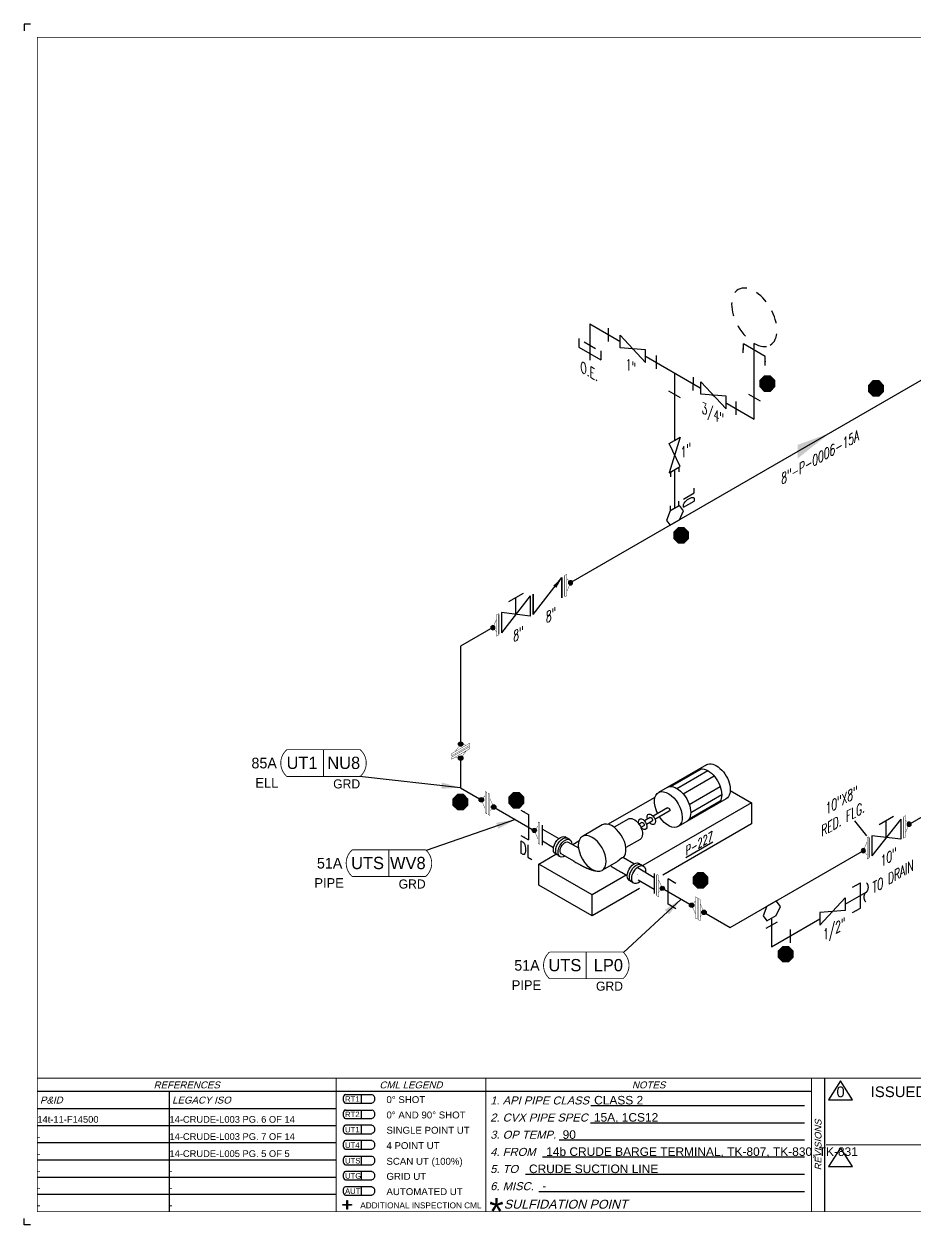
# Model space of a CAD drawing. Header units: inches. Extents: x 0.1 to 17.4, y 0.1 to 11.4.
# Drawn here: x 0.12 to 8.48, y 0.12 to 11.37 of the extents above; entities that cross this region are included whole.
import ezdxf
from ezdxf.enums import TextEntityAlignment as Align

# ---------------------------------------------------------------- set-up
doc = ezdxf.new("R2010")
doc.units = ezdxf.units.IN
doc.header["$MEASUREMENT"] = 0
doc.linetypes.add('HIDDEN2', pattern=[0.1875, 0.125, -0.0625])
for name, color, linetype in [('3', 1, 'Continuous'), ('BORDER', 3, 'Continuous'), ('BORDERTEXT', 7, 'Continuous'), ('COMP', 1, 'Continuous'), ('Continuation', 7, 'Continuous'), ('DL', 20, 'Continuous'), ('EQUIP', 131, 'Continuous'), ('EQUIP-ANNO', 150, 'Continuous'), ('FITTINGS', 4, 'Continuous'), ('FLOW', 1, 'Continuous'), ('PART_PCML', 7, 'Continuous'), ('PART_SelectedCML_UT', 132, 'Continuous'), ('PIPE-ANNO', 150, 'HIDDEN2'), ('TEXT', 7, 'Continuous'), ('UNAS.PIPE', 251, 'Continuous'), ('Welds', 7, 'Continuous')]:
    doc.layers.add(name, color=color, linetype=linetype)
doc.layers.add('PIPE', color=7, linetype='Continuous', lineweight=30)
doc.styles.add('CMLPAS', font='')
doc.styles.add('FEASStandard', font='arial.ttf')
doc.styles.add('ISO30', font='simplex.shx', dxfattribs={"width": 0.85, "oblique": 30, "height": 0.075})
doc.styles.add('ISO330', font='romand.shx', dxfattribs={"width": 0.85, "height": 0.05})
doc.styles.add('PART_Standard', font='romans', dxfattribs={"width": 0.8, "height": 0.09})
doc.styles.add('Richmond', font='arial.ttf')
doc.styles.add('SIMPLEX', font='ROMANS')
doc.styles.get("Standard").update_dxf_attribs({"font": 'arial.ttf'})
doc.styles.get('CMLPAS').set_extended_font_data('Cordia New')
doc.dimstyles.new('Richmond', dxfattribs={"dimtxt": 0.18, "dimasz": 0.18, "dimexe": 0.18, "dimexo": 0.0625, "dimgap": 0.09, "dimtad": 0, "dimtih": 1, "dimtoh": 1, "dimdec": 4, "dimzin": 0, "dimdsep": 46, "dimtxsty": 'Richmond', "dimcen": 0.09, "dimadec": 0, "dimazin": 0, "dimtfac": 1, "dimtdec": 4, "dimtofl": 0, "dimtmove": 0, "dimatfit": 3, "dimfxl": 1, "dimtolj": 1, "dimtzin": 0, "dimarcsym": 0})
doc.dimstyles.get("Standard").update_dxf_attribs({"dimtxt": 0.18, "dimasz": 0.18, "dimexe": 0.18, "dimexo": 0.0625, "dimgap": 0.09, "dimtad": 0, "dimtih": 1, "dimtoh": 1, "dimdec": 4, "dimzin": 0, "dimdsep": 46, "dimtxsty": 'Standard', "dimcen": 0.09, "dimadec": 0, "dimazin": 0, "dimtfac": 1, "dimtdec": 4, "dimtofl": 0, "dimtmove": 0, "dimatfit": 3, "dimfxl": 1, "dimtolj": 1, "dimtzin": 0, "dimarcsym": 0})

# ---------------------------------------------------------------- blocks, each defined once
blk = doc.blocks.new('Border')
h = blk.add_hatch(color=256)
h.dxf.hatch_style = 1
h.paths.add_polyline_path([(3.147, 0.317), (3.11, 0.317), (3.11, 0.31), (3.147, 0.31), (3.147, 0.273), (3.154, 0.273), (3.154, 0.31), (3.191, 0.31), (3.191, 0.317), (3.154, 0.317), (3.154, 0.354), (3.147, 0.354)])
blk.add_line((5.432, 1.244), (7.435, 1.244))
for points in [[(5.43, 1.083), (7.435, 1.083)], [(5.136, 0.922), (7.435, 0.922)], [(4.982, 0.762), (7.435, 0.762)], [(4.822, 0.601), (7.435, 0.601)], [(3.147, 0.317), (3.147, 0.354), (3.154, 0.354), (3.154, 0.317)], [(4.947, 0.44), (7.435, 0.44)], [(3.147, 0.31), (3.11, 0.31), (3.11, 0.317), (3.147, 0.317)], [(3.154, 0.31), (3.154, 0.273), (3.147, 0.273), (3.147, 0.31)], [(3.154, 0.317), (3.191, 0.317), (3.191, 0.31), (3.154, 0.31)]]:
    blk.add_lwpolyline(points)
at = {"layer": 'BORDER'}
for p, q in [((7.625, 0.25), (7.625, 1.5)), ((7.5, 1.375), (0.25, 1.375)), ((1.487, 0.25), (1.487, 1.375)), ((1.487, 1.214), (0.25, 1.214)), ((3.048, 1.214), (1.487, 1.214)), ((1.487, 1.054), (0.25, 1.054)), ((3.048, 1.054), (1.487, 1.054)), ((1.487, 0.893), (0.25, 0.893)), ((3.048, 0.893), (1.487, 0.893)), ((1.487, 0.732), (0.25, 0.732)), ((3.048, 0.732), (1.487, 0.732)), ((1.487, 0.571), (0.25, 0.571)), ((3.048, 0.571), (1.487, 0.571)), ((1.487, 0.411), (0.25, 0.411)), ((3.048, 0.411), (1.487, 0.411))]:
    blk.add_line(p, q, dxfattribs=at)
at = {"layer": 'BORDER', "const_width": 0.005}
blk.add_lwpolyline([(0.25, 0.25), (17.25, 0.25), (17.25, 11.25), (0.25, 11.25)], close=True, dxfattribs=at)
at = {"layer": 'BORDER', "const_width": 0.00833}
for points in [[(17.25, 1.5), (0.25, 1.5)], [(3.048, 0.25), (3.048, 1.5)], [(4.45, 0.25), (4.45, 1.5)], [(7.5, 0.25), (7.5, 1.5)], [(7.634, 0.875), (10.375, 0.875)]]:
    blk.add_lwpolyline(points, dxfattribs=at)
at = {"layer": 'BORDERTEXT', "color": 7, "linetype": 'Continuous'}
for p, q in [((3.137, 1.346), (3.383, 1.346)), ((3.137, 1.267), (3.383, 1.267)), ((3.137, 1.202), (3.383, 1.202)), ((3.137, 1.123), (3.383, 1.123))]:
    blk.add_line(p, q, dxfattribs=at)
at = {"layer": 'BORDERTEXT'}
for p, q in [((3.283, 1.346), (3.283, 1.267)), ((3.283, 1.202), (3.283, 1.123)), ((3.283, 1.059), (3.283, 0.98)), ((3.283, 1.059), (3.283, 0.98)), ((3.283, 0.915), (3.283, 0.836)), ((3.283, 0.915), (3.283, 0.836)), ((3.283, 0.768), (3.283, 0.689)), ((3.283, 0.768), (3.283, 0.689)), ((3.283, 0.626), (3.283, 0.548)), ((3.283, 0.626), (3.283, 0.548)), ((3.283, 0.483), (3.283, 0.405)), ((3.283, 0.483), (3.283, 0.405))]:
    blk.add_line(p, q, dxfattribs=at)
at = {"layer": 'BORDERTEXT', "color": 7}
for p, q in [((3.383, 1.059), (3.137, 1.059)), ((3.137, 0.98), (3.383, 0.98)), ((3.383, 0.915), (3.137, 0.915)), ((3.137, 0.836), (3.383, 0.836)), ((3.383, 0.768), (3.137, 0.768)), ((3.137, 0.689), (3.383, 0.689)), ((3.383, 0.626), (3.137, 0.626)), ((3.137, 0.548), (3.383, 0.548)), ((3.383, 0.483), (3.137, 0.483)), ((3.137, 0.405), (3.383, 0.405))]:
    blk.add_line(p, q, dxfattribs=at)
at = {"layer": 'BORDERTEXT'}
for centre in [(3.137, 1.307), (3.137, 1.163), (3.137, 1.02), (3.137, 0.876), (3.137, 0.729), (3.137, 0.587), (3.137, 0.444)]:
    blk.add_ellipse(centre, major_axis=(0, -0.0394), ratio=0.624439, start_param=3.141593, end_param=6.283185, dxfattribs=at)
at = {"layer": 'BORDERTEXT', "extrusion": (0, 0, -1)}
for centre in [(3.383, 1.307), (3.383, 1.163), (3.383, 1.02), (3.383, 0.876), (3.383, 0.729), (3.383, 0.587), (3.383, 0.444)]:
    blk.add_ellipse(centre, major_axis=(0, -0.0394), ratio=0.624439, start_param=3.141593, end_param=6.283185, dxfattribs=at)
at = {"layer": 'BORDERTEXT', "style": 'FEASStandard', "oblique": 15}
for s, p in [('REFERENCES', (1.649, 1.437)), ('CML LEGEND', (3.749, 1.437)), ('NOTES', (5.975, 1.437))]:
    blk.add_text(s, height=0.065, dxfattribs=at).set_placement(p, align=Align.MIDDLE)
for s, p in [('P&ID', (0.275, 1.295)), ('LEGACY ISO', (1.512, 1.295))]:
    blk.add_text(s, height=0.065, dxfattribs=at).set_placement(p, align=Align.MIDDLE_LEFT)
at = {"layer": 'BORDERTEXT', "style": 'FEASStandard'}
for s, height, p in [('RT1', 0.0518, (3.131, 1.279)), ('0%%D SHOT', 0.0648, (3.519, 1.267)), ('RT2', 0.0518, (3.131, 1.135)), ('0%%D AND 90%%D SHOT', 0.0648, (3.519, 1.123)), ('UT1', 0.0518, (3.131, 0.992)), ('SINGLE POINT UT', 0.0648, (3.519, 0.98)), ('4 POINT UT', 0.0648, (3.519, 0.836)), ('UT4', 0.0518, (3.131, 0.847)), ('UTS', 0.0518, (3.131, 0.701)), ('SCAN UT (100%%%)', 0.0648, (3.519, 0.689)), ('UTG', 0.0518, (3.131, 0.559)), ('GRID UT', 0.0648, (3.519, 0.548)), ('AUT', 0.0518, (3.131, 0.416)), ('AUTOMATED UT', 0.0648, (3.519, 0.405)), ('ADDITIONAL INSPECTION CML', 0.055, (3.274, 0.281))]:
    blk.add_text(s, height=height, dxfattribs=at).set_placement(p)
at = {"layer": 'BORDERTEXT', "style": 'FEASStandard', "oblique": 15}
for s, height, p in [('1. API PIPE CLASS', 0.075, (4.491, 1.254)), ('2. CVX PIPE SPEC', 0.075, (4.491, 1.094)), ('3. OP TEMP.', 0.075, (4.491, 0.933)), ('4. FROM ', 0.075, (4.491, 0.772)), ('5. TO ', 0.075, (4.491, 0.612)), ('6. MISC. ', 0.075, (4.491, 0.451)), ('SULFIDATION POINT', 0.08333, (4.619, 0.278))]:
    blk.add_text(s, height=height, dxfattribs=at).set_placement(p)
blk.add_text('REVISIONS', height=0.0625, rotation=90, dxfattribs=at).set_placement((7.562, 0.875), align=Align.MIDDLE)
at = {"layer": 'BORDERTEXT', "insert": (4.481, 0.378), "char_height": 0.25, "attachment_point": 1, "style": 'FEASStandard'}
blk.add_mtext('*', dxfattribs=at)
blk = doc.blocks.new('BORDER TEXT')
at = {"layer": 'BORDERTEXT'}
for tag, p, height, style in [('API_PIPE_CLASS', (5.464, 1.254), 0.08, 'Richmond'), ('MATERIAL1', (12.263, 1.211), 0.08, 'Richmond'), ('P&ID_#1', (0.25, 1.083), 0.0625, 'FEASStandard'), ('LINE_#1', (1.487, 1.083), 0.0625, 'FEASStandard'), ('CVX_PIPE_SPEC', (5.462, 1.093), 0.08, 'Richmond'), ('OP_TEMP', (5.169, 0.932), 0.08, 'Richmond'), ('MATERIAL2', (12.263, 1.04), 0.08, 'Richmond'), ('P&ID_#2', (0.25, 0.922), 0.0625, 'FEASStandard'), ('LINE_#2', (1.487, 0.922), 0.0625, 'FEASStandard'), ('MATERIAL3', (12.263, 0.868), 0.08, 'Richmond'), ('P&ID_#3', (0.25, 0.762), 0.0625, 'FEASStandard'), ('LINE_#3', (1.487, 0.762), 0.0625, 'FEASStandard'), ('FROM', (5.015, 0.772), 0.08, 'Richmond'), ('TO', (4.854, 0.611), 0.08, 'Richmond'), ('MATERIAL4', (12.263, 0.696), 0.08, 'Richmond'), ('P&ID_#4', (0.25, 0.601), 0.0625, 'FEASStandard'), ('LINE_#4', (1.487, 0.601), 0.0625, 'FEASStandard'), ('MATERIAL5', (12.263, 0.525), 0.08, 'Richmond'), ('P&ID_#5', (0.25, 0.44), 0.0625, 'FEASStandard'), ('LINE_#5', (1.487, 0.44), 0.0625, 'FEASStandard'), ('MISC', (4.979, 0.451), 0.08, 'Richmond'), ('INSULATION', (12.928, 0.414), 0.0625, 'FEASStandard'), ('P&ID_#6', (0.25, 0.28), 0.0625, 'FEASStandard'), ('LINE_#6', (1.487, 0.28), 0.0625, 'FEASStandard'), ('PWHT', (12.928, 0.281), 0.0625, 'FEASStandard')]:
    blk.add_attdef(tag, p, '', height=height, dxfattribs=dict(at, style=style))
at = {"layer": 'BORDERTEXT', "style": 'FEASStandard'}
for tag, p in [('DR.BY', (11.075, 0.562)), ('DR.BY_DATE', (11.95, 0.562)), ('CHK_BY', (11.075, 0.354)), ('CHK._BY_DATE', (11.95, 0.354))]:
    blk.add_attdef(tag, text='', height=0.1, dxfattribs=at).set_placement(p, align=Align.MIDDLE_CENTER)
at = {"layer": 'BORDERTEXT', "style": 'PART_Standard', "width": 0.8}
for tag, p in [('PLANT_NUMBER', (13.938, 0.384)), ('SYSTEM_NUMBER', (14.812, 0.384)), ('CIRCUIT_NUMBER', (15.688, 0.384)), ('SHEET_NUMBER', (16.5, 0.384)), ('REVISION', (17.062, 0.384))]:
    blk.add_attdef(tag, text='', height=0.15, dxfattribs=at).set_placement(p, align=Align.MIDDLE_CENTER)
blk = doc.blocks.new('1_Text_30')
at = {"layer": 'TEXT', "style": 'PART_Standard', "oblique": 30, "width": 0.8}
blk.add_attdef('TEXT', (0, 0), '', height=0.09, rotation=30, dxfattribs=at)
blk = doc.blocks.new('2_SOCKET_SINGLE_30')
at = {"color": 0, "linetype": 'ByBlock', "lineweight": -2}
for p, q in [((0, 0.063), (0.054, 0.094)), ((0, 0.063), (0, -0.063)), ((0, -0.063), (0.054, -0.031))]:
    blk.add_line(p, q, dxfattribs=at)
blk = doc.blocks.new('DL_Vert_330')
at = {"layer": 'DL', "style": 'ISO30', "oblique": 330, "width": 0.85}
blk.add_text('DL', height=0.1, rotation=90, dxfattribs=at).set_placement((0, 0))
blk = doc.blocks.new('O-let 1')
at = {"layer": 'FITTINGS', "linetype": 'ByBlock'}
for p, q in [((-0.044, -0.025), (0.044, 0.025)), ((0.083, -0.026), (0.044, 0.025)), ((-0.044, -0.025), (-0.077, -0.115)), ((-0.043, -0.16), (0.044, -0.11)), ((0.044, -0.11), (0.083, -0.026)), ((-0.077, -0.115), (-0.043, -0.16))]:
    blk.add_line(p, q, dxfattribs=at)
blk = doc.blocks.new('2_TEE_THREAD_30')
at = {"color": 0, "linetype": 'ByBlock', "lineweight": -2}
for p, q in [((0.054, 0.232), (-0.054, 0.17)), ((0.174, 0.163), (0.174, 0.038)), ((-0.054, -0.232), (0.054, -0.17))]:
    blk.add_line(p, q, dxfattribs=at)
blk = doc.blocks.new('2_ELBOW_THREAD_330')
at = {"color": 0, "linetype": 'ByBlock', "lineweight": -2}
for p, q in [((0.174, -0.163), (0.174, -0.038)), ((0.054, -0.232), (-0.054, -0.17))]:
    blk.add_line(p, q, dxfattribs=at)
blk = doc.blocks.new('1_ID-BUBBLE_INSTRUMENT_330')
at = {"color": 0, "linetype": 'ByBlock', "lineweight": -2, "extrusion": (0, 0, -1)}
blk.add_ellipse((0, 0), major_axis=(0.15, -0.26), ratio=0.57735, dxfattribs=at)
at = {"color": 0, "linetype": 'ByBlock', "lineweight": -2, "oblique": 330}
for tag, p in [('INST.TYPE', (0.019, 0.067)), ('NUM', (0.019, -0.094))]:
    blk.add_attdef(tag, text='', height=0.075, rotation=330, dxfattribs=at).set_placement(p, align=Align.MIDDLE_CENTER)
blk = doc.blocks.new('*U74')
blk.add_wipeout([(-0.051, -0.107), (0.051, -0.166), (0, 0), (0.051, 0.107), (-0.051, 0.166), (0, 0)]).dxf.layer = 'FITTINGS'
at = {"layer": 'FITTINGS'}
blk.add_lwpolyline([(-0.051, -0.107), (0.051, 0.107), (-0.051, 0.166), (0.051, -0.166)], close=True, dxfattribs=at)
blk = doc.blocks.new('1_Text_330')
at = {"layer": 'TEXT', "style": 'PART_Standard', "oblique": 330, "width": 0.8}
blk.add_attdef('3/4"', (0, 0), '', height=0.09, rotation=330, dxfattribs=at)
blk = doc.blocks.new('3_VALVE_FLANGE_GATE_30')
at = {"color": 0, "linetype": 'ByBlock', "lineweight": -2}
blk.add_wipeout([(-0.162, -0.187), (-0.135, -0.172), (0, 0), (0.135, -0.016), (0.162, 0), (0.162, 0.187), (0.135, 0.172), (0, 0), (-0.135, 0.016), (-0.162, 0)], dxfattribs=at)
for p, q in [((0.135, 0.172), (-0.135, -0.172)), ((0.068, 0.195), (-0.068, 0.117)), ((0, 0), (0, 0.156)), ((0.135, 0.172), (0.135, -0.016)), ((0.162, 0.187), (0.162, 0)), ((-0.162, 0), (-0.162, -0.187)), ((-0.135, 0.016), (-0.135, -0.172)), ((0.135, -0.016), (-0.135, 0.016))]:
    blk.add_line(p, q, dxfattribs=at)
blk = doc.blocks.new('AM9A04')
at = {"linetype": 'Continuous', "const_width": 0.01}
blk.add_lwpolyline([(0, -0.289), (0, 0.289), (-0.05, 0.318), (-0.05, -0.26)], close=True, dxfattribs=at)
at = {"const_width": 0.01}
blk.add_lwpolyline([(-0.05, -0.144), (-0.15, 0.087), (-0.05, 0.202)], dxfattribs=at)
blk = doc.blocks.new('A09')
at = {"layer": 'Welds'}
h = blk.add_hatch(color=256, dxfattribs=at)
h.dxf.hatch_style = 1
h.paths.add_polyline_path([(-0.03, 0, 1), (0.03, 0, 1)])
blk.add_circle((0, 0), 0.03, dxfattribs=at)
blk = doc.blocks.new('*U72')
blk.add_wipeout([(0.052, -0.03), (0.017, -0.07), (0.017, -0.11), (0, -0.1), (0, 0.1), (0.017, 0.09), (0.017, 0.05)]).dxf.layer = 'COMP'
at = {"layer": '3', "xscale": 0.65, "yscale": 0.65, "zscale": 0.65}
blk.add_blockref('A09', (0.052, -0.03), dxfattribs=at)
at = {"layer": 'COMP', "xscale": 0.3466300616258731, "yscale": 0.3466300616258731, "zscale": 0.3466300616258731, "rotation": 180}
blk.add_blockref('AM9A04', (0, 0), dxfattribs=at)
blk = doc.blocks.new('3_VALVE_FLANGE_CHECK_30')
at = {"color": 0, "linetype": 'ByBlock', "lineweight": -2}
blk.add_wipeout([(0.162, 0.188), (-0.162, 0), (-0.162, -0.188), (0.162, 0)], dxfattribs=at)
for p, q in [((-0.135, -0.172), (0.135, 0.172)), ((0.135, -0.016), (0.135, 0.172)), ((0.135, 0.172), (0.135, -0.016)), ((0.162, 0.188), (0.162, 0)), ((-0.162, 0), (-0.162, -0.188)), ((-0.135, -0.172), (-0.135, 0.016)), ((-0.135, 0.016), (-0.135, -0.172))]:
    blk.add_line(p, q, dxfattribs=at)
blk.add_solid([(0.054, 0.098), (0.135, 0.172), (0.082, 0.076)], dxfattribs=at)
blk = doc.blocks.new('*U77')
blk.add_wipeout([(-0.023, 0.113), (-0.023, 0.073), (-0.058, 0.033), (-0.023, -0.047), (-0.023, -0.087), (0.022, -0.113), (0.022, -0.073), (0.057, -0.033), (0.022, 0.047), (0.022, 0.087)])
at = {"linetype": 'Continuous', "const_width": 0.003}
blk.add_lwpolyline([(0.005, -0.103), (0.022, -0.113), (0.022, 0.087), (0.005, 0.097)], close=True, dxfattribs=at)
at = {"const_width": 0.003}
blk.add_lwpolyline([(0.022, 0.047), (0.057, -0.033), (0.022, -0.073)], dxfattribs=at)
at = {"xscale": 0.3466300616258731, "yscale": 0.3466300616258731, "zscale": 0.3466300616258731}
blk.add_blockref('AM9A04', (-0.006, 0.003), dxfattribs=at)
at = {"layer": 'Welds', "xscale": 0.7, "yscale": 0.7, "zscale": 0.7}
for p in [(-0.058, 0.033), (0.057, -0.033)]:
    blk.add_blockref('A09', p, dxfattribs=at)
blk = doc.blocks.new('Pmp-16a')
for p, q in [((0.636, 1.029), (0.186, 0.77)), ((0.3, 0.824), (0.59, 0.992)), ((0.358, 0.807), (0.648, 0.974)), ((0.416, 0.757), (0.706, 0.925)), ((0.474, 0.657), (0.764, 0.824)), ((0.82, 0.711), (0.37, 0.451)), ((0.474, 0.522), (0.764, 0.69)), ((0.488, 0.582), (0.778, 0.749)), ((0.269, 0.626), (0.135, 0.549)), ((0.287, 0.595), (0.153, 0.517)), ((-0.341, 0.465), (-0.527, 0.358)), ((-0.091, 0.524), (-0.23, 0.444)), ((0.029, 0.488), (0.003, 0.473)), ((0.047, 0.456), (0.021, 0.441)), ((0.109, 0.534), (0.055, 0.503)), ((0.127, 0.502), (0.073, 0.471)), ((-0.644, 0.328), (-0.687, 0.353)), ((-0.66, 0.305), (-0.564, 0.25)), ((0.013, 0.33), (-0.12, 0.253)), ((-0.736, 0.169), (-0.779, 0.194)), ((-0.72, 0.191), (-0.605, 0.125)), ((-0.606, 0.126), (-0.597, 0.12)), ((-0.597, 0.12), (-0.588, 0.115)), ((-0.588, 0.115), (-0.581, 0.111)), ((-0.209, 0.117), (-0.344, 0.04)), ((-0.204, 0.121), (-0.209, 0.117)), ((-0.2, 0.123), (-0.204, 0.121)), ((-0.197, 0.125), (-0.2, 0.123)), ((-0.195, 0.127), (-0.197, 0.125)), ((-0.193, 0.128), (-0.195, 0.127)), ((-0.191, 0.13), (-0.193, 0.128)), ((-0.19, 0.131), (-0.191, 0.13)), ((-0.188, 0.131), (-0.19, 0.131)), ((-0.187, 0.132), (-0.188, 0.131)), ((-0.186, 0.134), (-0.187, 0.133)), ((-0.187, 0.133), (-0.187, 0.132)), ((-0.185, 0.134), (-0.186, 0.134)), ((-0.184, 0.135), (-0.185, 0.134)), ((-0.183, 0.136), (-0.184, 0.136)), ((-0.184, 0.136), (-0.184, 0.135)), ((-0.182, 0.137), (-0.183, 0.136)), ((-0.181, 0.138), (-0.182, 0.137)), ((-0.182, 0.137), (-0.182, 0.137)), ((-0.18, 0.139), (-0.181, 0.138)), ((-0.179, 0.14), (-0.18, 0.139)), ((-0.18, 0.139), (-0.18, 0.139)), ((-0.178, 0.14), (-0.179, 0.14)), ((-0.177, 0.142), (-0.178, 0.141)), ((-0.178, 0.141), (-0.178, 0.14)), ((-0.176, 0.143), (-0.177, 0.142)), ((-0.177, 0.142), (-0.177, 0.142)), ((-0.175, 0.143), (-0.176, 0.143)), ((-0.174, 0.145), (-0.175, 0.144)), ((-0.175, 0.144), (-0.175, 0.143)), ((-0.173, 0.145), (-0.174, 0.145)), ((-0.172, 0.146), (-0.173, 0.146)), ((-0.173, 0.146), (-0.173, 0.145)), ((-0.171, 0.147), (-0.172, 0.146)), ((-0.17, 0.148), (-0.171, 0.147)), ((-0.169, 0.149), (-0.17, 0.148)), ((-0.17, 0.148), (-0.17, 0.148)), ((-0.168, 0.149), (-0.169, 0.149)), ((-0.167, 0.151), (-0.168, 0.15)), ((-0.168, 0.15), (-0.168, 0.149)), ((-0.166, 0.151), (-0.167, 0.151)), ((-0.165, 0.152), (-0.166, 0.151)), ((-0.164, 0.153), (-0.165, 0.152)), ((-0.165, 0.152), (-0.165, 0.152)), ((-0.163, 0.154), (-0.164, 0.153)), ((-0.162, 0.154), (-0.163, 0.154)), ((-0.161, 0.155), (-0.162, 0.154)), ((-0.16, 0.155), (-0.161, 0.155)), ((-0.159, 0.156), (-0.16, 0.155)), ((-0.158, 0.157), (-0.159, 0.156)), ((-0.157, 0.157), (-0.158, 0.157)), ((-0.155, 0.158), (-0.157, 0.157)), ((-0.153, 0.158), (-0.155, 0.158)), ((-0.151, 0.158), (-0.153, 0.158)), ((-0.148, 0.158), (-0.151, 0.158)), ((-0.145, 0.157), (-0.148, 0.158)), ((-0.142, 0.156), (-0.145, 0.157)), ((-0.044, 0.1), (-0.142, 0.156)), ((-0.581, 0.111), (-0.574, 0.107)), ((-0.574, 0.107), (-0.569, 0.104)), ((-0.569, 0.104), (-0.564, 0.102)), ((-0.564, 0.102), (-0.559, 0.099)), ((-0.559, 0.099), (-0.556, 0.097)), ((-0.556, 0.097), (-0.552, 0.095)), ((-0.552, 0.095), (-0.549, 0.093)), ((-0.549, 0.093), (-0.546, 0.092)), ((-0.546, 0.092), (-0.544, 0.09)), ((-0.544, 0.09), (-0.541, 0.089)), ((-0.541, 0.089), (-0.539, 0.087)), ((-0.539, 0.087), (-0.536, 0.086)), ((-0.536, 0.086), (-0.533, 0.085)), ((-0.533, 0.085), (-0.531, 0.083)), ((-0.531, 0.083), (-0.528, 0.082)), ((-0.528, 0.082), (-0.525, 0.08)), ((-0.525, 0.08), (-0.522, 0.079)), ((-0.522, 0.079), (-0.519, 0.077)), ((-0.519, 0.077), (-0.516, 0.075)), ((-0.516, 0.075), (-0.513, 0.074)), ((-0.513, 0.074), (-0.51, 0.072)), ((-0.51, 0.072), (-0.507, 0.071)), ((-0.507, 0.071), (-0.504, 0.07)), ((-0.504, 0.07), (-0.501, 0.068)), ((-0.501, 0.068), (-0.498, 0.067)), ((-0.498, 0.067), (-0.495, 0.066)), ((-0.495, 0.066), (-0.493, 0.065)), ((-0.493, 0.065), (-0.49, 0.064)), ((-0.49, 0.064), (-0.487, 0.062)), ((-0.487, 0.062), (-0.485, 0.061)), ((-0.485, 0.061), (-0.482, 0.06)), ((-0.482, 0.06), (-0.48, 0.059)), ((-0.48, 0.059), (-0.477, 0.058)), ((-0.477, 0.058), (-0.474, 0.057)), ((-0.474, 0.057), (-0.472, 0.056)), ((-0.472, 0.056), (-0.469, 0.055)), ((-0.469, 0.055), (-0.467, 0.054)), ((-0.467, 0.054), (-0.465, 0.053)), ((-0.465, 0.053), (-0.462, 0.052)), ((-0.462, 0.052), (-0.46, 0.051)), ((-0.46, 0.051), (-0.457, 0.05)), ((-0.457, 0.05), (-0.455, 0.049)), ((-0.455, 0.049), (-0.452, 0.048)), ((-0.452, 0.048), (-0.448, 0.047)), ((-0.448, 0.047), (-0.445, 0.046)), ((-0.445, 0.046), (-0.441, 0.045)), ((-0.441, 0.045), (-0.436, 0.044)), ((-0.436, 0.044), (-0.431, 0.042)), ((-0.431, 0.042), (-0.425, 0.04)), ((-0.425, 0.04), (-0.418, 0.039)), ((-0.418, 0.039), (-0.409, 0.037)), ((-0.409, 0.037), (-0.4, 0.034)), ((-0.4, 0.034), (-0.389, 0.032)), ((-0.264, 0.083), (-0.266, 0.084)), ((-0.262, 0.081), (-0.264, 0.083)), ((-0.26, 0.08), (-0.262, 0.081)), ((-0.257, 0.078), (-0.26, 0.08)), ((-0.255, 0.076), (-0.257, 0.078)), ((-0.252, 0.074), (-0.255, 0.076)), ((-0.25, 0.073), (-0.252, 0.074)), ((-0.247, 0.071), (-0.25, 0.073)), ((-0.244, 0.069), (-0.247, 0.071)), ((-0.241, 0.067), (-0.244, 0.069)), ((-0.238, 0.065), (-0.241, 0.067)), ((-0.236, 0.063), (-0.238, 0.065)), ((-0.233, 0.061), (-0.236, 0.063)), ((-0.23, 0.06), (-0.233, 0.061)), ((-0.227, 0.058), (-0.23, 0.06)), ((-0.224, 0.056), (-0.227, 0.058)), ((-0.222, 0.055), (-0.224, 0.056)), ((-0.219, 0.053), (-0.222, 0.055)), ((-0.217, 0.052), (-0.219, 0.053)), ((-0.214, 0.05), (-0.217, 0.052)), ((-0.212, 0.049), (-0.214, 0.05)), ((-0.209, 0.047), (-0.212, 0.049)), ((-0.206, 0.045), (-0.209, 0.047)), ((-0.202, 0.043), (-0.206, 0.045)), ((-0.199, 0.041), (-0.202, 0.043)), ((-0.195, 0.038), (-0.199, 0.041)), ((-0.19, 0.035), (-0.195, 0.038)), ((-0.184, 0.032), (-0.19, 0.035)), ((-0.178, 0.028), (-0.184, 0.032)), ((-0.171, 0.024), (-0.178, 0.028)), ((-0.162, 0.019), (-0.171, 0.024)), ((-0.108, -0.012), (-0.162, 0.019)), ((-0.152, 0.013), (-0.162, 0.019)), ((0.046, 0.08), (0.003, 0.105)), ((-0.046, -0.08), (-0.089, -0.055))]:
    blk.add_line(p, q)
at = {"extrusion": (0, 0, -1)}
for centre, major_axis, start_param, end_param in [((0.728, 0.87), (-0.092, 0.159), 0, 3.141593), ((0.648, 0.824), (-0.092, 0.159), 0, 3.141593), ((0.278, 0.61), (-0.092, 0.159), 4.812556, 10.895407), ((0.358, 0.657), (-0.092, 0.159), 0, 3.141593), ((0.118, 0.518), (-0.0276, 0.0477), 5.052226, 10.655737), ((0.278, 0.61), (-0.0092, 0.0159), 0, 3.141593), ((-0.042, 0.426), (-0.0551, 0.0955), 0.107078, 3.141593), ((0.038, 0.472), (-0.0276, 0.0477), 5.052226, 10.632643), ((0.038, 0.472), (-0.0092, 0.0159), 0, 3.141593), ((0.118, 0.518), (-0.0092, 0.0159), 0, 3.141593), ((-0.733, 0.273), (-0.0461, -0.0798), 0, 3.141593), ((-0.712, 0.261), (-0.0461, -0.0798), 0, 3.141593), ((-0.69, 0.248), (-0.0461, -0.0798), 5.486172, 10.221222), ((-0.69, 0.248), (-0.0323, -0.0559), 6.177818, 9.356212), ((-0.043, 0.025), (-0.0461, -0.0798), 6.282049, 9.424778), ((-0.022, 0.013), (-0.0461, -0.0798), 6.282049, 9.424778), ((0, 0), (-0.0461, -0.0798), 4.98728, 10.720684)]:
    blk.add_ellipse(centre, major_axis=major_axis, ratio=0.57735, start_param=start_param, end_param=end_param, dxfattribs=at)
blk.add_ellipse((-0.249, 0.306), major_axis=(0.092, -0.159), ratio=0.57735, start_param=0.149284, end_param=3.141593)
blk.add_ellipse((-0.435, 0.199), major_axis=(0.092, -0.159), ratio=0.57735, dxfattribs=at)
blk.add_point((0, 0))
blk.add_point((0, 0))
blk = doc.blocks.new('1_Cont_30')
at = {"layer": 'Continuation', "style": 'PART_Standard', "oblique": 30, "width": 0.8}
blk.add_attdef('CONT', (0, 0), '', height=0.09, rotation=30, dxfattribs=at)
blk = doc.blocks.new('1_BREAK-PIPE_PIPE_00')
at = {"color": 0, "linetype": 'ByBlock', "lineweight": -2}
for centre, major_axis in [((0.03, -0.092), (0, 0.101)), ((-0.03, 0.092), (0, -0.101))]:
    blk.add_ellipse(centre, major_axis=major_axis, ratio=0.711978, start_param=0.427466, end_param=3.141593, dxfattribs=at)
blk = doc.blocks.new('1_Tilde_00')
at = {"layer": 'PIPE-ANNO', "xscale": -0.5000000000000001, "yscale": 0.5, "zscale": 0.5}
blk.add_blockref('1_BREAK-PIPE_PIPE_00', (0, 0), dxfattribs=at)
blk = doc.blocks.new('1_ARROW_FLOW_30')
at = {"color": 0, "linetype": 'ByBlock'}
blk.add_solid([(-0.15, -0.15), (0.15, 0.087), (-0.15, -0.023)], dxfattribs=at)
blk = doc.blocks.new('DL_330')
at = {"layer": 'DL', "style": 'ISO330', "oblique": 330, "width": 0.85}
blk.add_text('DL', height=0.1, rotation=330, dxfattribs=at).set_placement((0, 0))
blk = doc.blocks.new('PART_PCML')
blk.add_hatch(color=0).paths.add_polyline_path([(-0.07, -0.029), (-0.029, -0.07), (0.029, -0.07), (0.07, -0.029), (0.07, 0.029), (0.029, 0.07), (-0.029, 0.07), (-0.07, 0.029)])
at = {"color": 7, "const_width": 0.009}
blk.add_lwpolyline([(-0.07, 0.029), (-0.029, 0.07), (0.029, 0.07), (0.07, 0.029), (0.07, -0.029), (0.029, -0.07), (-0.029, -0.07), (-0.07, -0.029), (-0.07, 0.029), (-0.029, 0.07)], dxfattribs=at)
at = {"color": 18, "true_color": 0x000000}
blk.add_lwpolyline([(-0.029, 0.07), (-0.07, 0.029), (-0.07, -0.029), (-0.029, -0.07), (0.029, -0.07), (0.07, -0.029), (0.07, 0.029), (0.029, 0.07)], close=True, dxfattribs=at)
at = {"color": 7, "true_color": 0xffffff, "style": 'SIMPLEX', "width": 0.8, "flags": 1}
for tag, p in [('CIRCUIT', (-0.094, 0.089)), ('DM', (-0.053, -0.133)), ('TYPE', (-0.075, -0.204))]:
    blk.add_attdef(tag, p, '', height=0.0586, dxfattribs=at)
at = {"color": 7, "true_color": 0xffffff, "style": 'SIMPLEX', "width": 0.8}
blk.add_attdef('DMDISP', text='', height=0.0586, dxfattribs=at).set_placement((0, 0), align=Align.MIDDLE_CENTER)
blk = doc.blocks.new('CMLPAS')
at = {"const_width": 0.008}
blk.add_lwpolyline([(0.063, 0.125, 0.454441), (0.063, -0.125), (0.75, -0.125, 0.454441), (0.75, 0.125)], format="xyb", close=True, dxfattribs=at)
blk.add_lwpolyline([(0.406, -0.125), (0.406, 0.125)], dxfattribs=at)
at = {"style": 'CMLPAS', "flags": 1}
for tag, p in [('STATE', (0.75, 0.623)), ('DL', (0.75, 0.482)), ('CIRCUIT', (0.75, 0.341)), ('SUBSINTERVAL(MONTHS)', (-0.025, -0.335)), ('OLD_ID', (0.75, -0.337)), ('OLD_NDE', (0.75, -0.478)), ('OLD_ENTY', (0.741, -0.636)), ('SIZE', (0.747, -0.761)), ('SPEC', (0.747, -0.902)), ('JUSTIFY', (0.747, -1.043)), ('COMMENTS', (0.747, -1.185)), ('OLD_ASSET', (0.75, -1.326)), ('SCHED', (0.737, -1.469)), ('NOM_THICK', (0.752, -1.61)), ('CORR_ALLOW', (0.763, -1.745)), ('TML_STATUS', (0.772, -1.878)), ('FLOW_ORDER', (0.778, -2.13))]:
    blk.add_attdef(tag, text='', height=0.1, dxfattribs=at).set_placement(p, align=Align.MIDDLE_RIGHT)
at = {"style": 'CMLPAS'}
for tag, height, p in [('CHILD', 0.25, (0.75, 0.269)), ('###', 0.115, (0.75, 0.002)), ('ACCESS', 0.085, (0.75, -0.195))]:
    blk.add_attdef(tag, text='', height=height, dxfattribs=at).set_placement(p, align=Align.MIDDLE_RIGHT)
at = {"color": 152, "style": 'CMLPAS'}
for tag, height, p in [('SPECIAL', 0.085, (0.405, 0.19)), ('DM-TYPE', 0.1, (-0.03, 0)), ('COMP', 0.09, (-0.017, -0.185))]:
    blk.add_attdef(tag, text='', height=height, dxfattribs=at).set_placement(p, align=Align.MIDDLE_RIGHT)
at = {"style": 'CMLPAS'}
blk.add_attdef('NDE', text='', height=0.115, dxfattribs=at).set_placement((0.206, 0.002), align=Align.MIDDLE_CENTER)
blk = doc.blocks.new('*U86')
at = {"color": 20, "linetype": 'ByBlock', "ltscale": 0.7}
blk.add_line((0.054, 0.15), (0.054, -0.087), dxfattribs=at)
for points in [[(0.126, 0.191), (0.054, 0.15)], [(0.126, -0.046), (0.054, -0.087)]]:
    blk.add_leader(points, dimstyle='Richmond', override={"dimasz": 0.04, "dimgap": 0.09, "dimtad": 0}, dxfattribs=at)
blk = doc.blocks.new('*U85')
at = {"color": 20, "linetype": 'ByBlock', "ltscale": 0.7}
blk.add_line((0.054, -0.15), (0.054, 0.087), dxfattribs=at)
for points in [[(0.126, 0.046), (0.054, 0.087)], [(0.126, -0.191), (0.054, -0.15)]]:
    blk.add_leader(points, dimstyle='Richmond', override={"dimasz": 0.04, "dimgap": 0.09, "dimtad": 0}, dxfattribs=at)

msp = doc.modelspace()

# ---------------------------------------------------------------- hatches: boundary and pattern name
at = {"layer": 'Welds'}
h = msp.add_hatch(color=256, dxfattribs=at)
h.dxf.hatch_style = 1
h.paths.add_polyline_path([(4.924, 3.821, -1), (4.885, 3.821, -1)])

# ---------------------------------------------------------------- linework, layer by layer
for p, q in [((0.125, 11.375), (0.125, 11.312)), ((0.187, 11.375), (0.125, 11.375)), ((0.125, 0.125), (0.125, 0.187)), ((0.187, 0.125), (0.125, 0.125))]:
    msp.add_line(p, q)
at = {"layer": 'BORDERTEXT'}
for points in [[(7.772, 1.474), (7.659, 1.298), (7.885, 1.298)], [(7.772, 0.849), (7.659, 0.673), (7.885, 0.673)]]:
    msp.add_lwpolyline(points, close=True, dxfattribs=at)
at = {"layer": 'EQUIP'}
for p, q in [((6.738, 4.194), (6.937, 4.079)), ((5.593, 3.879), (6.035, 4.134)), ((6.937, 4.079), (5.919, 3.491)), ((6.937, 4.079), (6.937, 3.882)), ((6.937, 3.882), (6.106, 3.402)), ((5.263, 3.688), (5.321, 3.722)), ((4.946, 3.506), (5.106, 3.598)), ((5.445, 3.218), (4.946, 3.506)), ((4.946, 3.309), (4.946, 3.506)), ((5.763, 3.401), (5.445, 3.218)), ((5.445, 3.021), (4.946, 3.309)), ((5.889, 3.277), (5.445, 3.021)), ((5.445, 3.021), (5.445, 3.218))]:
    msp.add_line(p, q, dxfattribs=at)
at = {"layer": 'FITTINGS', "linetype": 'ByBlock'}
for p, q in [((6.27, 7.504), (6.167, 7.172)), ((6.167, 7.445), (6.218, 7.474)), ((6.27, 7.231), (6.167, 7.445)), ((6.218, 7.474), (6.27, 7.504)), ((6.167, 7.172), (6.27, 7.231))]:
    msp.add_line(p, q, dxfattribs=at)
at = {"layer": 'FITTINGS', "linetype": 'ByBlock', "lineweight": -2}
for p, q in [((4.979, 3.684), (4.979, 3.871)), ((4.979, 3.832), (5.132, 3.744)), ((4.979, 3.722), (5.084, 3.662))]:
    msp.add_line(p, q, dxfattribs=at)
at = {"layer": 'PIPE'}
for p, q in [((11.741, 9.893), (4.214, 5.547)), ((5.424, 8.565), (6.964, 7.675)), ((5.424, 8.565), (5.424, 8.226)), ((6.964, 7.675), (6.964, 8.382)), ((6.219, 7.474), (6.219, 8.106)), ((6.219, 6.84), (6.219, 7.202)), ((4.214, 5.547), (4.214, 4.22)), ((6.739, 2.912), (9.928, 4.753)), ((4.214, 4.22), (4.904, 3.821)), ((7.125, 2.731), (7.697, 3.061)), ((7.125, 2.999), (7.125, 2.731))]:
    msp.add_line(p, q, dxfattribs=at)
at = {"layer": 'Welds'}
msp.add_circle((4.904, 3.821), 0.0195, dxfattribs=at)

# ---------------------------------------------------------------- block references
msp.add_blockref('DL_330', (4.764, 3.616))
at = {"layer": 'BORDER'}
msp.add_blockref('Border', (0, 0), dxfattribs=at)
at = {"layer": 'BORDERTEXT'}
ref = msp.add_blockref('BORDER TEXT', (0, 0), dxfattribs=at)
ref.add_attrib('MISC', '-', (4.979, 0.451), dxfattribs={"height": 0.08, "style": 'Richmond'})
ref.add_attrib('TO', 'CRUDE SUCTION LINE', (4.854, 0.611), dxfattribs={"height": 0.08, "style": 'Richmond'})
ref.add_attrib('FROM', '14b CRUDE BARGE TERMINAL, TK-807, TK-830, TK-831', (5.015, 0.772), dxfattribs={"height": 0.08, "style": 'Richmond'})
ref.add_attrib('OP_TEMP', '90', (5.169, 0.932), dxfattribs={"height": 0.08, "style": 'Richmond'})
ref.add_attrib('CVX_PIPE_SPEC', '15A, 1CS12', (5.462, 1.093), dxfattribs={"height": 0.08, "style": 'Richmond'})
ref.add_attrib('API_PIPE_CLASS', 'CLASS 2', (5.464, 1.254), dxfattribs={"height": 0.08, "style": 'Richmond'})
ref.add_attrib('LINE_#6', '-', (1.487, 0.28), dxfattribs={"height": 0.0625, "style": 'FEASStandard'})
ref.add_attrib('LINE_#5', '-', (1.487, 0.44), dxfattribs={"height": 0.0625, "style": 'FEASStandard'})
ref.add_attrib('LINE_#4', '-', (1.487, 0.601), dxfattribs={"height": 0.0625, "style": 'FEASStandard'})
ref.add_attrib('LINE_#3', '14-CRUDE-L005 PG. 5 OF 5', (1.487, 0.762), dxfattribs={"height": 0.0625, "style": 'FEASStandard'})
ref.add_attrib('LINE_#2', '14-CRUDE-L003 PG. 7 OF 14', (1.487, 0.922), dxfattribs={"height": 0.0625, "style": 'FEASStandard'})
ref.add_attrib('LINE_#1', '14-CRUDE-L003 PG. 6 OF 14', (1.487, 1.083), dxfattribs={"height": 0.0625, "style": 'FEASStandard'})
ref.add_attrib('P&ID_#6', '-', (0.25, 0.28), dxfattribs={"height": 0.0625, "style": 'FEASStandard'})
ref.add_attrib('P&ID_#5', '-', (0.25, 0.44), dxfattribs={"height": 0.0625, "style": 'FEASStandard'})
ref.add_attrib('P&ID_#4', '-', (0.25, 0.601), dxfattribs={"height": 0.0625, "style": 'FEASStandard'})
ref.add_attrib('P&ID_#3', '-', (0.25, 0.762), dxfattribs={"height": 0.0625, "style": 'FEASStandard'})
ref.add_attrib('P&ID_#2', '-', (0.25, 0.922), dxfattribs={"height": 0.0625, "style": 'FEASStandard'})
ref.add_attrib('P&ID_#1', '14t-11-F14500', (0.25, 1.083), dxfattribs={"height": 0.0625, "style": 'FEASStandard'})
at = {"layer": 'COMP', "xscale": 0.3466300616258731, "yscale": 0.3466300616258731, "zscale": 0.3466300616258731}
msp.add_blockref('AM9A04', (4.956, 3.791), dxfattribs=at)
at = {"layer": 'Continuation'}
msp.add_blockref('1_Cont_30', (8.072, 3.227), dxfattribs=at).add_auto_attribs({'CONT': 'TO DRAIN'})
at = {"layer": 'DL', "xscale": -1}
for p, rotation in [((5.424, 8.226), 239.9999999999999), ((6.964, 8.382), 59.99999999999994)]:
    msp.add_blockref('*U85', p, dxfattribs=dict(at, rotation=rotation))
at = {"layer": 'DL'}
msp.add_blockref('DL_Vert_330', (6.401, 6.891), dxfattribs=at)
at = {"layer": 'DL', "rotation": 180}
for name, p in [('*U85', (4.904, 3.821)), ('*U86', (8.011, 3.242))]:
    msp.add_blockref(name, p, dxfattribs=at)
at = {"layer": 'EQUIP', "ltscale": 0.5}
msp.add_blockref('Pmp-16a', (5.881, 3.407), dxfattribs=at)
at = {"layer": 'FITTINGS'}
for name, p in [('2_ELBOW_THREAD_330', (5.424, 8.565)), ('O-let 1', (6.219, 6.84)), ('O-let 1', (7.125, 3.135))]:
    msp.add_blockref(name, p, dxfattribs=at)
for name, p, rotation in [('2_TEE_THREAD_30', (6.219, 8.106), 239.9999999999999), ('2_ELBOW_THREAD_330', (6.964, 7.675), 180)]:
    msp.add_blockref(name, p, dxfattribs=dict(at, rotation=rotation))
for p, xscale, yscale, zscale, rotation in [((6.219, 7.201), -0.713168504377533, 0.713168504377533, 0.713168504377533, 119.9952760451079), ((6.219, 6.84), -0.7131685043775329, 0.7131685043775329, 0.7131685043775329, 299.9952760451079)]:
    msp.add_blockref('2_SOCKET_SINGLE_30', p, dxfattribs=dict(at, xscale=xscale, yscale=yscale, zscale=zscale, rotation=rotation))
at = {"layer": 'FITTINGS', "yscale": -1}
msp.add_blockref('2_ELBOW_THREAD_330', (7.125, 2.731), dxfattribs=at)
at = {"layer": 'FLOW'}
msp.add_blockref('1_ARROW_FLOW_30', (7.521, 7.456), dxfattribs=at)
at = {"layer": 'PART_PCML', "color": 13}
for p in [(7.086, 8.007), (8.103, 7.961), (6.279, 6.585), (4.212, 4.086), (7.258, 2.662)]:
    msp.add_blockref('PART_PCML', p, dxfattribs=at).add_auto_attribs({'DMDISP': '85A'})
at = {"layer": 'PART_PCML', "color": 96}
for p in [(4.736, 4.104), (6.46, 3.354)]:
    msp.add_blockref('PART_PCML', p, dxfattribs=at).add_auto_attribs({'DMDISP': '51A'})
at = {"layer": 'PART_SelectedCML_UT'}
for p, values in [((2.523, 4.452), {'###': 'NU8', 'NDE': 'UT1', 'DM-TYPE': '85A', 'COMP': 'ELL', 'ACCESS': 'GRD'}), ((3.136, 3.514), {'###': 'WV8', 'NDE': 'UTS', 'DM-TYPE': '51A', 'COMP': 'PIPE', 'ACCESS': 'GRD'}), ((4.984, 2.557), {'###': 'LP0', 'NDE': 'UTS', 'DM-TYPE': '51A', 'COMP': 'PIPE', 'ACCESS': 'GRD'})]:
    msp.add_blockref('CMLPAS', p, dxfattribs=at).add_auto_attribs(values)
at = {"layer": 'PIPE-ANNO'}
msp.add_blockref('1_ID-BUBBLE_INSTRUMENT_330', (6.964, 8.628), dxfattribs=at)
at = {"layer": 'PIPE-ANNO', "xscale": -1}
msp.add_blockref('1_Tilde_00', (8.011, 3.242), dxfattribs=at)
at = {"layer": 'TEXT'}
for name, p, values in [('1_Text_330', (5.336, 8.118), {'3/4"': 'O.E.'}), ('1_Text_30', (7.217, 7.057), {'TEXT': '8"-P-0006-15A'}), ('1_Text_30', (6.274, 7.299), {'TEXT': '1"'}), ('1_Text_30', (5.012, 5.758), {'TEXT': '8"'}), ('1_Text_30', (7.633, 3.967), {'TEXT': '10"X8"'})]:
    msp.add_blockref(name, p, dxfattribs=at).add_auto_attribs(values)

# ---------------------------------------------------------------- texts
at = {"layer": 'BORDERTEXT', "style": 'FEASStandard'}
msp.add_text('ISSUED FOR FEAS PROJECT', height=0.1, dxfattribs=at).set_placement((9.028, 1.373), align=Align.MIDDLE_CENTER)
msp.add_attdef('0', text='', height=0.1, dxfattribs=at).set_placement((7.772, 1.372), align=Align.MIDDLE_CENTER)
at = {"layer": 'EQUIP-ANNO', "style": 'ISO30', "oblique": 30, "width": 0.85}
msp.add_text('%%UP-227', height=0.075, rotation=30, dxfattribs=at).set_placement((6.322, 3.584))

# ---------------------------------------------------------------- leaders
at = {"layer": 'PART_SelectedCML_UT'}
msp.add_leader([(4.214, 4.221), (3.266, 4.327)], dimstyle='Standard', dxfattribs=at)

# ---------------------------------------------------------------- next in the draw order: block references
at = {"layer": 'COMP', "rotation": 120}
msp.add_blockref('*U77', (4.214, 4.564), dxfattribs=at)
at = {"layer": 'COMP'}
msp.add_blockref('*U77', (4.466, 4.074), dxfattribs=at)
at = {"layer": 'FITTINGS', "xscale": -1, "rotation": 60.00000000000002}
for p in [(5.826, 8.332), (6.581, 7.897)]:
    msp.add_blockref('*U74', p, dxfattribs=at)
at = {"layer": 'FITTINGS'}
for p in [(4.731, 5.845), (8.2, 3.755)]:
    msp.add_blockref('3_VALVE_FLANGE_GATE_30', p, dxfattribs=at)

# ---------------------------------------------------------------- next in the draw order: wipeouts: each hides what was drawn before it
for points in [[(5.875, 3.356), (5.875, 3.466), (6.027, 3.378), (6.027, 3.417), (6.05, 3.403), (6.05, 3.215), (6.027, 3.229), (6.027, 3.268)], [(7.815, 3.07), (7.815, 3.189), (7.697, 3.061), (7.579, 3.052), (7.579, 2.933), (7.697, 3.061)]]:
    msp.add_wipeout(points).dxf.layer = 'FITTINGS'

# ---------------------------------------------------------------- next in the draw order: linework, layer by layer
at = {"layer": 'FITTINGS', "linetype": 'ByBlock', "lineweight": -2}
for p, q in [((6.027, 3.378), (5.875, 3.466)), ((6.027, 3.417), (6.027, 3.229)), ((6.05, 3.403), (6.05, 3.215)), ((6.027, 3.268), (5.875, 3.356))]:
    msp.add_line(p, q, dxfattribs=at)
at = {"layer": 'FITTINGS'}
msp.add_lwpolyline([(7.815, 3.07), (7.579, 3.052), (7.579, 2.933), (7.815, 3.189)], close=True, dxfattribs=at)
at = {"layer": 'UNAS.PIPE'}
msp.add_line((7.815, 3.129), (8.011, 3.242), dxfattribs=at)

# ---------------------------------------------------------------- next in the draw order: block references
at = {"layer": 'COMP', "ltscale": 0.65, "xscale": -1}
for p in [(4.568, 5.751), (8.037, 3.662)]:
    msp.add_blockref('*U72', p, dxfattribs=at)
at = {"layer": 'COMP', "ltscale": 0.65, "xscale": -1, "rotation": 180}
msp.add_blockref('*U72', (8.362, 3.849), dxfattribs=at)
at = {"layer": 'FITTINGS'}
msp.add_blockref('3_VALVE_FLANGE_CHECK_30', (5.028, 6.017), dxfattribs=at)
at = {"layer": 'TEXT'}
for name, p, values in [('1_Text_330', (5.761, 8.146), {'3/4"': '1"'}), ('1_Text_330', (6.47, 7.737), {'3/4"': '3/4"'}), ('1_Text_30', (4.707, 5.582), {'TEXT': '8"'}), ('1_Text_30', (8.148, 3.476), {'TEXT': '10"'}), ('1_Text_30', (7.609, 2.786), {'TEXT': '1/2"'})]:
    msp.add_blockref(name, p, dxfattribs=at).add_auto_attribs(values)

# ---------------------------------------------------------------- next in the draw order: leaders
at = {"layer": 'PART_SelectedCML_UT'}
msp.add_leader([(4.727, 3.923), (3.891, 3.634)], dimstyle='Standard', dxfattribs=at)

# ---------------------------------------------------------------- next in the draw order: linework, layer by layer
at = {"layer": 'UNAS.PIPE'}
msp.add_line((8.017, 3.771), (7.904, 3.911), dxfattribs=at)

# ---------------------------------------------------------------- next in the draw order: block references
at = {"layer": 'COMP', "ltscale": 0.65, "xscale": -1, "rotation": 180}
msp.add_blockref('*U72', (5.191, 6.111), dxfattribs=at)
at = {"layer": 'TEXT'}
msp.add_blockref('1_Text_30', (7.592, 3.76), dxfattribs=at).add_auto_attribs({'TEXT': 'RED. FLG.'})

# ---------------------------------------------------------------- next in the draw order: wipeouts: each hides what was drawn before it
msp.add_wipeout([(6.102, 3.279), (6.068, 3.239), (6.068, 3.199), (6.05, 3.209), (6.05, 3.409), (6.068, 3.399), (6.068, 3.359)]).dxf.layer = 'COMP'

# ---------------------------------------------------------------- next in the draw order: hatches: boundary and pattern name
at = {"layer": 'Welds'}
h = msp.add_hatch(color=256, dxfattribs=at)
h.dxf.hatch_style = 1
h.paths.add_polyline_path([(6.083, 3.279, 1), (6.122, 3.279, 1)])

# ---------------------------------------------------------------- next in the draw order: linework, layer by layer
at = {"layer": 'PIPE'}
msp.add_line((6.102, 3.279), (6.739, 2.912), dxfattribs=at)
at = {"layer": 'Welds'}
msp.add_circle((6.102, 3.279), 0.0195, dxfattribs=at)

# ---------------------------------------------------------------- next in the draw order: block references
at = {"layer": 'COMP', "xscale": 0.3466300616258731, "yscale": 0.3466300616258731, "zscale": 0.3466300616258731, "rotation": 180}
msp.add_blockref('AM9A04', (6.05, 3.309), dxfattribs=at)
at = {"layer": 'DL'}
msp.add_blockref('*U85', (6.102, 3.279), dxfattribs=at)

# ---------------------------------------------------------------- next in the draw order: leaders
at = {"layer": 'PART_SelectedCML_UT'}
msp.add_leader([(6.278, 3.178), (5.738, 2.678)], dimstyle='Standard', dxfattribs=at)

# ---------------------------------------------------------------- next in the draw order: block references
at = {"layer": 'COMP'}
msp.add_blockref('*U77', (6.436, 3.087), dxfattribs=at)

doc.saveas('drawing.dxf')
